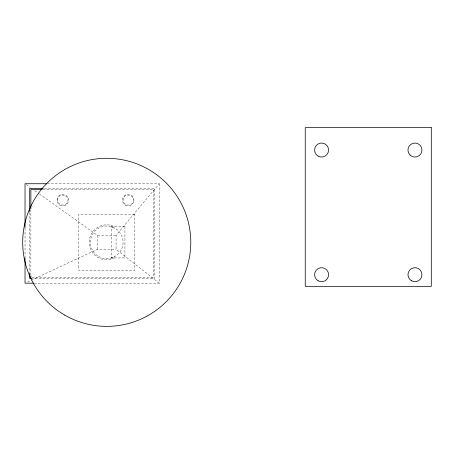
<?xml version="1.0" encoding="UTF-8"?>
<svg xmlns="http://www.w3.org/2000/svg" width="454" height="454" viewBox="0 0 454 454"><rect width="100%" height="100%" fill="white"/><g stroke="black" fill="none" stroke-linecap="round" stroke-linejoin="round"><path stroke-width="0.34" stroke-dasharray="2.27 1.7" d="M159.263 183.734L159.263 283.177L116.076 249.331L116.076 235.325L159.263 183.734L47.642 183.734M27.598 281.979L97.4 249.331L116.076 249.331M110.969 258.11L114.907 256.476M114.431 257.929L111.27 259.234A17.507 17.507 0 0 1 89.228 242.328A17.507 17.507 0 0 1 111.27 225.417L114.431 226.722M44.52 188.404L154.593 188.404L154.593 278.506L32.523 278.506M42.914 189.568L153.424 189.568L153.424 277.343L30.872 277.343M39.39 193.972L97.4 235.325L116.076 235.325M34.22 283.177L159.263 283.177M110.969 226.54L114.907 228.175M26.184 184.551L30.202 187.417M34.799 190.691L38.817 193.557M97.4 235.325L97.4 249.331M30.872 209.39L30.872 275.924M29.703 212.336L29.703 272.173M25.032 228.163L25.032 257.083M57.891 198.744C55.944 205.049 66.346 207.841 67.811 201.4C69.763 195.095 59.355 192.309 57.891 198.744M123.255 198.744C121.303 205.049 131.705 207.841 133.175 201.4C135.122 195.095 124.719 192.309 123.255 198.744M134.747 214.311L78.724 214.311L78.724 270.34L134.747 270.34L134.747 214.311M124.924 226.722L111.406 226.722L111.406 257.929L124.924 257.929L124.924 226.722M59.934 205.129A5.834 5.834 0 0 0 68.685 200.072A5.834 5.834 0 0 0 59.934 195.021A5.834 5.834 0 0 0 59.934 205.129M125.298 205.129A5.834 5.834 0 0 0 134.049 200.072A5.834 5.834 0 0 0 125.298 195.021A5.834 5.834 0 0 0 125.298 205.129M98.569 256.476A16.338 16.338 0 0 0 123.079 242.328A16.338 16.338 0 0 0 98.569 228.175A16.338 16.338 0 0 0 98.569 256.476"/><path stroke-width="0.68" d="M46.932 183.734L25.032 183.734L25.032 227.46M43.107 188.404L29.703 188.404L29.703 211.632M42.205 189.568L30.872 189.568L30.872 208.681M31.82 278.506L29.703 278.506L29.703 272.877M33.511 283.177L25.032 283.177L25.032 257.787M30.872 275.924L30.872 277.343M431.3 127.636L305.241 127.636L305.241 286.372L431.3 286.372L431.3 127.636M318.084 280.765A7.003 7.003 0 0 0 328.588 274.704A7.003 7.003 0 0 0 318.084 268.637A7.003 7.003 0 0 0 318.084 280.765M411.46 280.765A7.003 7.003 0 0 0 421.965 274.704A7.003 7.003 0 0 0 411.46 268.637A7.003 7.003 0 0 0 411.46 280.765M410.007 155.001A7.003 7.003 0 0 0 421.726 151.857A7.003 7.003 0 0 0 413.146 143.282A7.003 7.003 0 0 0 410.007 155.001M318.084 156.114A7.003 7.003 0 0 0 328.588 150.047A7.003 7.003 0 0 0 318.084 143.98A7.003 7.003 0 0 0 318.084 156.114M64.718 315.104A84.035 84.035 0 0 0 190.776 242.328A84.035 84.035 0 0 0 64.718 169.546A84.035 84.035 0 0 0 64.718 315.104"/></g></svg>
